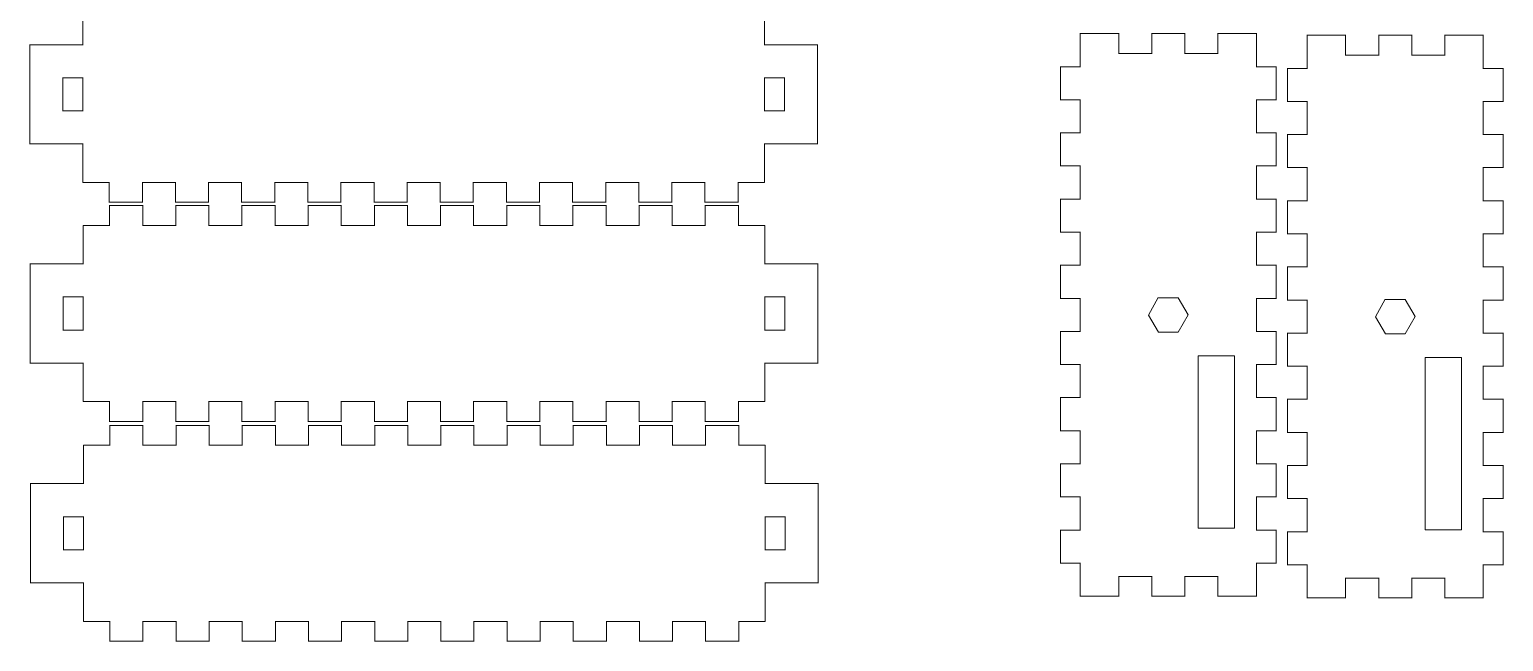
# Model space of a CAD drawing. Header units: centimetres. Extents: x -17.7 to 16.6, y -13.2 to 13.3.
# Drawn here: x -5.63 to 16.64, y -13.18 to -3.93 of the extents above; entities that cross this region are included whole.
import ezdxf

# ---------------------------------------------------------------- set-up
doc = ezdxf.new("R2010")
doc.units = ezdxf.units.CM
doc.header["$MEASUREMENT"] = 0
doc.layers.add('Layer 1', color=7, linetype='Continuous')

msp = doc.modelspace()

# ---------------------------------------------------------------- linework, layer by layer
at = {"layer": 'Layer 1', "lineweight": 9}
for points, knots in [([(-4.82083, -4.16382), (-4.82083, -4.16382), (-4.82083, -3.58382), (-4.82083, -3.58382), (-4.82083, -3.58382), (-4.82083, -3.58382), (-4.42083, -3.58382), (-4.42083, -3.58382)], [0, 0, 0, 0, 0.33333333, 0.33333333, 0.33333333, 0.33333333, 1, 1, 1, 1]), ([(5.07917, -3.58382), (5.07917, -3.58382), (5.47917, -3.58382), (5.47917, -3.58382), (5.47917, -3.58382), (5.47917, -3.58382), (5.47917, -4.16382), (5.47917, -4.16382)], [0, 0, 0, 0, 0.33333333, 0.33333333, 0.33333333, 0.33333333, 1, 1, 1, 1]), ([(-4.42083, -6.24382), (-4.42083, -6.24382), (-4.82083, -6.24382), (-4.82083, -6.24382), (-4.82083, -6.24382), (-4.82083, -6.24382), (-4.82083, -5.66382), (-4.82083, -5.66382)], [0, 0, 0, 0, 0.33333333, 0.33333333, 0.33333333, 0.33333333, 1, 1, 1, 1]), ([(5.47917, -5.66382), (5.47917, -5.66382), (5.47917, -6.24382), (5.47917, -6.24382), (5.47917, -6.24382), (5.47917, -6.24382), (5.07917, -6.24382), (5.07917, -6.24382)], [0, 0, 0, 0, 0.33333333, 0.33333333, 0.33333333, 0.33333333, 1, 1, 1, 1]), ([(-4.81583, -7.47448), (-4.81583, -7.47448), (-4.81583, -6.89448), (-4.81583, -6.89448), (-4.81583, -6.89448), (-4.81583, -6.89448), (-4.41583, -6.89448), (-4.41583, -6.89448)], [0, 0, 0, 0, 0.33333333, 0.33333333, 0.33333333, 0.33333333, 1, 1, 1, 1]), ([(5.08417, -6.89448), (5.08417, -6.89448), (5.48417, -6.89448), (5.48417, -6.89448), (5.48417, -6.89448), (5.48417, -6.89448), (5.48417, -7.47448), (5.48417, -7.47448)], [0, 0, 0, 0, 0.33333333, 0.33333333, 0.33333333, 0.33333333, 1, 1, 1, 1]), ([(11.42796, -7.98542), (11.42796, -7.98542), (11.27954, -8.24796), (11.27954, -8.24796), (11.27954, -8.24796), (11.27954, -8.24796), (11.42923, -8.50711), (11.42923, -8.50711), (11.42923, -8.50711), (11.42923, -8.50711), (11.72915, -8.50711), (11.72915, -8.50711)], [0, 0, 0, 0, 0.25, 0.25, 0.25, 0.25, 0.5, 0.5, 0.5, 0.5, 1, 1, 1, 1]), ([(11.72946, -7.9871), (11.72946, -7.9871), (11.87954, -8.24703), (11.87954, -8.24703), (11.87954, -8.24703), (11.87954, -8.24703), (11.72915, -8.50711), (11.72915, -8.50711)], [0, 0, 0, 0, 0.33333333, 0.33333333, 0.33333333, 0.33333333, 1, 1, 1, 1]), ([(14.8569, -8.01042), (14.8569, -8.01042), (14.70848, -8.27296), (14.70848, -8.27296), (14.70848, -8.27296), (14.70848, -8.27296), (14.85817, -8.53211), (14.85817, -8.53211), (14.85817, -8.53211), (14.85817, -8.53211), (15.15809, -8.53211), (15.15809, -8.53211)], [0, 0, 0, 0, 0.25, 0.25, 0.25, 0.25, 0.5, 0.5, 0.5, 0.5, 1, 1, 1, 1]), ([(15.1584, -8.0121), (15.1584, -8.0121), (15.30848, -8.27203), (15.30848, -8.27203), (15.30848, -8.27203), (15.30848, -8.27203), (15.15809, -8.53211), (15.15809, -8.53211)], [0, 0, 0, 0, 0.33333333, 0.33333333, 0.33333333, 0.33333333, 1, 1, 1, 1]), ([(12.03094, -11.46636), (12.03094, -11.46636), (12.03094, -8.86636), (12.03094, -8.86636), (12.03094, -8.86636), (12.03094, -8.86636), (12.58094, -8.86636), (12.58094, -8.86636), (12.58094, -8.86636), (12.58094, -8.86636), (12.58094, -11.46636), (12.58094, -11.46636), (12.58094, -11.46636), (12.58094, -11.46636), (12.03094, -11.46636), (12.03094, -11.46636)], [0, 0, 0, 0, 0.2, 0.2, 0.2, 0.2, 0.4, 0.4, 0.4, 0.4, 0.6, 0.6, 0.6, 0.6, 1, 1, 1, 1]), ([(15.45988, -11.49136), (15.45988, -11.49136), (15.45988, -8.89136), (15.45988, -8.89136), (15.45988, -8.89136), (15.45988, -8.89136), (16.00988, -8.89136), (16.00988, -8.89136), (16.00988, -8.89136), (16.00988, -8.89136), (16.00988, -11.49136), (16.00988, -11.49136), (16.00988, -11.49136), (16.00988, -11.49136), (15.45988, -11.49136), (15.45988, -11.49136)], [0, 0, 0, 0, 0.2, 0.2, 0.2, 0.2, 0.4, 0.4, 0.4, 0.4, 0.6, 0.6, 0.6, 0.6, 1, 1, 1, 1]), ([(-4.41583, -9.55448), (-4.41583, -9.55448), (-4.81583, -9.55448), (-4.81583, -9.55448), (-4.81583, -9.55448), (-4.81583, -9.55448), (-4.81583, -8.97448), (-4.81583, -8.97448)], [0, 0, 0, 0, 0.33333333, 0.33333333, 0.33333333, 0.33333333, 1, 1, 1, 1]), ([(5.48417, -8.97448), (5.48417, -8.97448), (5.48417, -9.55448), (5.48417, -9.55448), (5.48417, -9.55448), (5.48417, -9.55448), (5.08417, -9.55448), (5.08417, -9.55448)], [0, 0, 0, 0, 0.33333333, 0.33333333, 0.33333333, 0.33333333, 1, 1, 1, 1]), ([(-4.81083, -10.79581), (-4.81083, -10.79581), (-4.81083, -10.21581), (-4.81083, -10.21581), (-4.81083, -10.21581), (-4.81083, -10.21581), (-4.41083, -10.21581), (-4.41083, -10.21581)], [0, 0, 0, 0, 0.33333333, 0.33333333, 0.33333333, 0.33333333, 1, 1, 1, 1]), ([(5.08917, -10.21581), (5.08917, -10.21581), (5.48917, -10.21581), (5.48917, -10.21581), (5.48917, -10.21581), (5.48917, -10.21581), (5.48917, -10.79581), (5.48917, -10.79581)], [0, 0, 0, 0, 0.33333333, 0.33333333, 0.33333333, 0.33333333, 1, 1, 1, 1]), ([(-4.41083, -12.87581), (-4.41083, -12.87581), (-4.81083, -12.87581), (-4.81083, -12.87581), (-4.81083, -12.87581), (-4.81083, -12.87581), (-4.81083, -12.29581), (-4.81083, -12.29581)], [0, 0, 0, 0, 0.33333333, 0.33333333, 0.33333333, 0.33333333, 1, 1, 1, 1]), ([(5.48917, -12.29581), (5.48917, -12.29581), (5.48917, -12.87581), (5.48917, -12.87581), (5.48917, -12.87581), (5.48917, -12.87581), (5.08917, -12.87581), (5.08917, -12.87581)], [0, 0, 0, 0, 0.33333333, 0.33333333, 0.33333333, 0.33333333, 1, 1, 1, 1])]:
    msp.add_open_spline(points, degree=3, knots=knots, dxfattribs=at)
for points in [[(10.24964, -4.30126), (10.24964, -4.30126), (10.24964, -3.99126), (10.24964, -3.99126)], [(10.24964, -3.99626), (10.24964, -3.99626), (10.82964, -3.99626), (10.82964, -3.99626)], [(10.82964, -4.30126), (10.82964, -4.30126), (10.82964, -3.99126), (10.82964, -3.99126)], [(11.32964, -4.30126), (11.32964, -4.30126), (11.32964, -3.99126), (11.32964, -3.99126)], [(11.32964, -3.99626), (11.32964, -3.99626), (11.82964, -3.99626), (11.82964, -3.99626)], [(11.82964, -4.30126), (11.82964, -4.30126), (11.82964, -3.99126), (11.82964, -3.99126)], [(12.32964, -4.30126), (12.32964, -4.30126), (12.32964, -3.99126), (12.32964, -3.99126)], [(12.32964, -3.99626), (12.32964, -3.99626), (12.90964, -3.99626), (12.90964, -3.99626)], [(12.90964, -4.30126), (12.90964, -4.30126), (12.90964, -3.99126), (12.90964, -3.99126)], [(-5.62583, -4.16382), (-5.62583, -4.16382), (-4.81583, -4.16382), (-4.81583, -4.16382)], [(-5.62083, -4.16382), (-5.62083, -4.16382), (-5.62083, -5.66382), (-5.62083, -5.66382)], [(5.47417, -4.16382), (5.47417, -4.16382), (6.28417, -4.16382), (6.28417, -4.16382)], [(6.27917, -4.16382), (6.27917, -4.16382), (6.27917, -5.66382), (6.27917, -5.66382)], [(13.67858, -4.32626), (13.67858, -4.32626), (13.67858, -4.01626), (13.67858, -4.01626)], [(13.67858, -4.02126), (13.67858, -4.02126), (14.25858, -4.02126), (14.25858, -4.02126)], [(14.25858, -4.32626), (14.25858, -4.32626), (14.25858, -4.01626), (14.25858, -4.01626)], [(14.75858, -4.32626), (14.75858, -4.32626), (14.75858, -4.01626), (14.75858, -4.01626)], [(14.75858, -4.02126), (14.75858, -4.02126), (15.25858, -4.02126), (15.25858, -4.02126)], [(15.25858, -4.32626), (15.25858, -4.32626), (15.25858, -4.01626), (15.25858, -4.01626)], [(15.75858, -4.32626), (15.75858, -4.32626), (15.75858, -4.01626), (15.75858, -4.01626)], [(15.75858, -4.02126), (15.75858, -4.02126), (16.33858, -4.02126), (16.33858, -4.02126)], [(16.33858, -4.32626), (16.33858, -4.32626), (16.33858, -4.01626), (16.33858, -4.01626)], [(10.24964, -4.49626), (10.24964, -4.49626), (10.24964, -4.29626), (10.24964, -4.29626)], [(10.82964, -4.29626), (10.82964, -4.29626), (11.32964, -4.29626), (11.32964, -4.29626)], [(11.82964, -4.29626), (11.82964, -4.29626), (12.32964, -4.29626), (12.32964, -4.29626)], [(12.90964, -4.29626), (12.90964, -4.29626), (12.90964, -4.49626), (12.90964, -4.49626)], [(13.67858, -4.52126), (13.67858, -4.52126), (13.67858, -4.32126), (13.67858, -4.32126)], [(14.25858, -4.32126), (14.25858, -4.32126), (14.75858, -4.32126), (14.75858, -4.32126)], [(15.25858, -4.32126), (15.25858, -4.32126), (15.75858, -4.32126), (15.75858, -4.32126)], [(16.33858, -4.32126), (16.33858, -4.32126), (16.33858, -4.52126), (16.33858, -4.52126)], [(-5.12583, -4.66382), (-5.12583, -4.66382), (-4.81583, -4.66382), (-4.81583, -4.66382)], [(-5.12083, -4.66382), (-5.12083, -4.66382), (-5.12083, -5.16382), (-5.12083, -5.16382)], [(-4.82083, -5.16382), (-4.82083, -5.16382), (-4.82083, -4.66382), (-4.82083, -4.66382)], [(5.47417, -4.66382), (5.47417, -4.66382), (5.78417, -4.66382), (5.78417, -4.66382)], [(5.47917, -4.66382), (5.47917, -4.66382), (5.47917, -5.16382), (5.47917, -5.16382)], [(5.77917, -4.66382), (5.77917, -4.66382), (5.77917, -5.16382), (5.77917, -5.16382)], [(10.25464, -4.49626), (10.25464, -4.49626), (9.94464, -4.49626), (9.94464, -4.49626)], [(9.94964, -4.99626), (9.94964, -4.99626), (9.94964, -4.49626), (9.94964, -4.49626)], [(13.21464, -4.49626), (13.21464, -4.49626), (12.90464, -4.49626), (12.90464, -4.49626)], [(13.20964, -4.99626), (13.20964, -4.99626), (13.20964, -4.49626), (13.20964, -4.49626)], [(13.68358, -4.52126), (13.68358, -4.52126), (13.37358, -4.52126), (13.37358, -4.52126)], [(13.37858, -5.02126), (13.37858, -5.02126), (13.37858, -4.52126), (13.37858, -4.52126)], [(16.64358, -4.52126), (16.64358, -4.52126), (16.33358, -4.52126), (16.33358, -4.52126)], [(16.63858, -5.02126), (16.63858, -5.02126), (16.63858, -4.52126), (16.63858, -4.52126)], [(10.25464, -4.99626), (10.25464, -4.99626), (9.94464, -4.99626), (9.94464, -4.99626)], [(10.24964, -5.49626), (10.24964, -5.49626), (10.24964, -4.99626), (10.24964, -4.99626)], [(13.21464, -4.99626), (13.21464, -4.99626), (12.90464, -4.99626), (12.90464, -4.99626)], [(12.90964, -4.99626), (12.90964, -4.99626), (12.90964, -5.49626), (12.90964, -5.49626)], [(13.68358, -5.02126), (13.68358, -5.02126), (13.37358, -5.02126), (13.37358, -5.02126)], [(13.67858, -5.52126), (13.67858, -5.52126), (13.67858, -5.02126), (13.67858, -5.02126)], [(16.64358, -5.02126), (16.64358, -5.02126), (16.33358, -5.02126), (16.33358, -5.02126)], [(16.33858, -5.02126), (16.33858, -5.02126), (16.33858, -5.52126), (16.33858, -5.52126)], [(-5.12583, -5.16382), (-5.12583, -5.16382), (-4.81583, -5.16382), (-4.81583, -5.16382)], [(5.47417, -5.16382), (5.47417, -5.16382), (5.78417, -5.16382), (5.78417, -5.16382)], [(10.25464, -5.49626), (10.25464, -5.49626), (9.94464, -5.49626), (9.94464, -5.49626)], [(9.94964, -5.99626), (9.94964, -5.99626), (9.94964, -5.49626), (9.94964, -5.49626)], [(13.21464, -5.49626), (13.21464, -5.49626), (12.90464, -5.49626), (12.90464, -5.49626)], [(13.20964, -5.99626), (13.20964, -5.99626), (13.20964, -5.49626), (13.20964, -5.49626)], [(13.68358, -5.52126), (13.68358, -5.52126), (13.37358, -5.52126), (13.37358, -5.52126)], [(13.37858, -6.02126), (13.37858, -6.02126), (13.37858, -5.52126), (13.37858, -5.52126)], [(16.64358, -5.52126), (16.64358, -5.52126), (16.33358, -5.52126), (16.33358, -5.52126)], [(16.63858, -6.02126), (16.63858, -6.02126), (16.63858, -5.52126), (16.63858, -5.52126)], [(-5.62583, -5.66382), (-5.62583, -5.66382), (-4.81583, -5.66382), (-4.81583, -5.66382)], [(5.47417, -5.66382), (5.47417, -5.66382), (6.28417, -5.66382), (6.28417, -5.66382)], [(10.25464, -5.99626), (10.25464, -5.99626), (9.94464, -5.99626), (9.94464, -5.99626)], [(10.24964, -6.49626), (10.24964, -6.49626), (10.24964, -5.99626), (10.24964, -5.99626)], [(13.21464, -5.99626), (13.21464, -5.99626), (12.90464, -5.99626), (12.90464, -5.99626)], [(12.90964, -5.99626), (12.90964, -5.99626), (12.90964, -6.49626), (12.90964, -6.49626)], [(-4.82083, -6.16382), (-4.82083, -6.16382), (-4.81583, -6.16382), (-4.81583, -6.16382)], [(13.68358, -6.02126), (13.68358, -6.02126), (13.37358, -6.02126), (13.37358, -6.02126)], [(13.67858, -6.52126), (13.67858, -6.52126), (13.67858, -6.02126), (13.67858, -6.02126)], [(16.64358, -6.02126), (16.64358, -6.02126), (16.33358, -6.02126), (16.33358, -6.02126)], [(16.33858, -6.02126), (16.33858, -6.02126), (16.33858, -6.52126), (16.33858, -6.52126)], [(-4.42083, -6.23882), (-4.42083, -6.23882), (-4.42083, -6.54882), (-4.42083, -6.54882)], [(-3.92083, -6.23882), (-3.92083, -6.23882), (-3.92083, -6.54882), (-3.92083, -6.54882)], [(-3.42083, -6.24382), (-3.42083, -6.24382), (-3.92083, -6.24382), (-3.92083, -6.24382)], [(-3.42083, -6.23882), (-3.42083, -6.23882), (-3.42083, -6.54882), (-3.42083, -6.54882)], [(-2.92083, -6.23882), (-2.92083, -6.23882), (-2.92083, -6.54882), (-2.92083, -6.54882)], [(-2.42083, -6.24382), (-2.42083, -6.24382), (-2.92083, -6.24382), (-2.92083, -6.24382)], [(-2.42083, -6.23882), (-2.42083, -6.23882), (-2.42083, -6.54882), (-2.42083, -6.54882)], [(-1.92083, -6.23882), (-1.92083, -6.23882), (-1.92083, -6.54882), (-1.92083, -6.54882)], [(-1.42083, -6.24382), (-1.42083, -6.24382), (-1.92083, -6.24382), (-1.92083, -6.24382)], [(-1.42083, -6.23882), (-1.42083, -6.23882), (-1.42083, -6.54882), (-1.42083, -6.54882)], [(-0.92083, -6.23882), (-0.92083, -6.23882), (-0.92083, -6.54882), (-0.92083, -6.54882)], [(-0.42083, -6.24382), (-0.42083, -6.24382), (-0.92083, -6.24382), (-0.92083, -6.24382)], [(-0.42083, -6.23882), (-0.42083, -6.23882), (-0.42083, -6.54882), (-0.42083, -6.54882)], [(0.07917, -6.23882), (0.07917, -6.23882), (0.07917, -6.54882), (0.07917, -6.54882)], [(0.57917, -6.24382), (0.57917, -6.24382), (0.07917, -6.24382), (0.07917, -6.24382)], [(0.57917, -6.23882), (0.57917, -6.23882), (0.57917, -6.54882), (0.57917, -6.54882)], [(1.07917, -6.23882), (1.07917, -6.23882), (1.07917, -6.54882), (1.07917, -6.54882)], [(1.57917, -6.24382), (1.57917, -6.24382), (1.07917, -6.24382), (1.07917, -6.24382)], [(1.57917, -6.23882), (1.57917, -6.23882), (1.57917, -6.54882), (1.57917, -6.54882)], [(2.07917, -6.23882), (2.07917, -6.23882), (2.07917, -6.54882), (2.07917, -6.54882)], [(2.57917, -6.24382), (2.57917, -6.24382), (2.07917, -6.24382), (2.07917, -6.24382)], [(2.57917, -6.23882), (2.57917, -6.23882), (2.57917, -6.54882), (2.57917, -6.54882)], [(3.07917, -6.23882), (3.07917, -6.23882), (3.07917, -6.54882), (3.07917, -6.54882)], [(3.57917, -6.24382), (3.57917, -6.24382), (3.07917, -6.24382), (3.07917, -6.24382)], [(3.57917, -6.23882), (3.57917, -6.23882), (3.57917, -6.54882), (3.57917, -6.54882)], [(4.07917, -6.23882), (4.07917, -6.23882), (4.07917, -6.54882), (4.07917, -6.54882)], [(4.57917, -6.24382), (4.57917, -6.24382), (4.07917, -6.24382), (4.07917, -6.24382)], [(4.57917, -6.23882), (4.57917, -6.23882), (4.57917, -6.54882), (4.57917, -6.54882)], [(5.07917, -6.23882), (5.07917, -6.23882), (5.07917, -6.54882), (5.07917, -6.54882)], [(5.47417, -6.24382), (5.47417, -6.24382), (5.47917, -6.24382), (5.47917, -6.24382)], [(-4.42083, -6.54382), (-4.42083, -6.54382), (-3.92083, -6.54382), (-3.92083, -6.54382)], [(-4.41583, -6.58948), (-4.41583, -6.58948), (-4.41583, -6.89948), (-4.41583, -6.89948)], [(-4.41583, -6.59448), (-4.41583, -6.59448), (-3.91583, -6.59448), (-3.91583, -6.59448)], [(-3.91583, -6.58948), (-3.91583, -6.58948), (-3.91583, -6.89948), (-3.91583, -6.89948)], [(-3.42083, -6.54382), (-3.42083, -6.54382), (-2.92083, -6.54382), (-2.92083, -6.54382)], [(-3.41583, -6.58948), (-3.41583, -6.58948), (-3.41583, -6.89948), (-3.41583, -6.89948)], [(-3.41583, -6.59448), (-3.41583, -6.59448), (-2.91583, -6.59448), (-2.91583, -6.59448)], [(-2.91583, -6.58948), (-2.91583, -6.58948), (-2.91583, -6.89948), (-2.91583, -6.89948)], [(-2.42083, -6.54382), (-2.42083, -6.54382), (-1.92083, -6.54382), (-1.92083, -6.54382)], [(-2.41583, -6.58948), (-2.41583, -6.58948), (-2.41583, -6.89948), (-2.41583, -6.89948)], [(-2.41583, -6.59448), (-2.41583, -6.59448), (-1.91583, -6.59448), (-1.91583, -6.59448)], [(-1.91583, -6.58948), (-1.91583, -6.58948), (-1.91583, -6.89948), (-1.91583, -6.89948)], [(-1.42083, -6.54382), (-1.42083, -6.54382), (-0.92083, -6.54382), (-0.92083, -6.54382)], [(-1.41583, -6.58948), (-1.41583, -6.58948), (-1.41583, -6.89948), (-1.41583, -6.89948)], [(-1.41583, -6.59448), (-1.41583, -6.59448), (-0.91583, -6.59448), (-0.91583, -6.59448)], [(-0.91583, -6.58948), (-0.91583, -6.58948), (-0.91583, -6.89948), (-0.91583, -6.89948)], [(-0.42083, -6.54382), (-0.42083, -6.54382), (0.07917, -6.54382), (0.07917, -6.54382)], [(-0.41583, -6.58948), (-0.41583, -6.58948), (-0.41583, -6.89948), (-0.41583, -6.89948)], [(-0.41583, -6.59448), (-0.41583, -6.59448), (0.08417, -6.59448), (0.08417, -6.59448)], [(0.08417, -6.58948), (0.08417, -6.58948), (0.08417, -6.89948), (0.08417, -6.89948)], [(0.57917, -6.54382), (0.57917, -6.54382), (1.07917, -6.54382), (1.07917, -6.54382)], [(0.58417, -6.58948), (0.58417, -6.58948), (0.58417, -6.89948), (0.58417, -6.89948)], [(0.58417, -6.59448), (0.58417, -6.59448), (1.08417, -6.59448), (1.08417, -6.59448)], [(1.08417, -6.58948), (1.08417, -6.58948), (1.08417, -6.89948), (1.08417, -6.89948)], [(1.57917, -6.54382), (1.57917, -6.54382), (2.07917, -6.54382), (2.07917, -6.54382)], [(1.58417, -6.58948), (1.58417, -6.58948), (1.58417, -6.89948), (1.58417, -6.89948)], [(1.58417, -6.59448), (1.58417, -6.59448), (2.08417, -6.59448), (2.08417, -6.59448)], [(2.08417, -6.58948), (2.08417, -6.58948), (2.08417, -6.89948), (2.08417, -6.89948)], [(2.57917, -6.54382), (2.57917, -6.54382), (3.07917, -6.54382), (3.07917, -6.54382)], [(2.58417, -6.58948), (2.58417, -6.58948), (2.58417, -6.89948), (2.58417, -6.89948)], [(2.58417, -6.59448), (2.58417, -6.59448), (3.08417, -6.59448), (3.08417, -6.59448)], [(3.08417, -6.58948), (3.08417, -6.58948), (3.08417, -6.89948), (3.08417, -6.89948)], [(3.57917, -6.54382), (3.57917, -6.54382), (4.07917, -6.54382), (4.07917, -6.54382)], [(3.58417, -6.58948), (3.58417, -6.58948), (3.58417, -6.89948), (3.58417, -6.89948)], [(3.58417, -6.59448), (3.58417, -6.59448), (4.08417, -6.59448), (4.08417, -6.59448)], [(4.08417, -6.58948), (4.08417, -6.58948), (4.08417, -6.89948), (4.08417, -6.89948)], [(4.57917, -6.54382), (4.57917, -6.54382), (5.07917, -6.54382), (5.07917, -6.54382)], [(4.58417, -6.58948), (4.58417, -6.58948), (4.58417, -6.89948), (4.58417, -6.89948)], [(4.58417, -6.59448), (4.58417, -6.59448), (5.08417, -6.59448), (5.08417, -6.59448)], [(5.08417, -6.58948), (5.08417, -6.58948), (5.08417, -6.89948), (5.08417, -6.89948)], [(10.25464, -6.49626), (10.25464, -6.49626), (9.94464, -6.49626), (9.94464, -6.49626)], [(9.94964, -6.99626), (9.94964, -6.99626), (9.94964, -6.49626), (9.94964, -6.49626)], [(13.21464, -6.49626), (13.21464, -6.49626), (12.90464, -6.49626), (12.90464, -6.49626)], [(13.20964, -6.99626), (13.20964, -6.99626), (13.20964, -6.49626), (13.20964, -6.49626)], [(13.68358, -6.52126), (13.68358, -6.52126), (13.37358, -6.52126), (13.37358, -6.52126)], [(13.37858, -7.02126), (13.37858, -7.02126), (13.37858, -6.52126), (13.37858, -6.52126)], [(16.64358, -6.52126), (16.64358, -6.52126), (16.33358, -6.52126), (16.33358, -6.52126)], [(16.63858, -7.02126), (16.63858, -7.02126), (16.63858, -6.52126), (16.63858, -6.52126)], [(-3.91583, -6.89448), (-3.91583, -6.89448), (-3.41583, -6.89448), (-3.41583, -6.89448)], [(-2.91583, -6.89448), (-2.91583, -6.89448), (-2.41583, -6.89448), (-2.41583, -6.89448)], [(-1.91583, -6.89448), (-1.91583, -6.89448), (-1.41583, -6.89448), (-1.41583, -6.89448)], [(-0.91583, -6.89448), (-0.91583, -6.89448), (-0.41583, -6.89448), (-0.41583, -6.89448)], [(0.08417, -6.89448), (0.08417, -6.89448), (0.58417, -6.89448), (0.58417, -6.89448)], [(1.08417, -6.89448), (1.08417, -6.89448), (1.58417, -6.89448), (1.58417, -6.89448)], [(2.08417, -6.89448), (2.08417, -6.89448), (2.58417, -6.89448), (2.58417, -6.89448)], [(3.08417, -6.89448), (3.08417, -6.89448), (3.58417, -6.89448), (3.58417, -6.89448)], [(4.08417, -6.89448), (4.08417, -6.89448), (4.58417, -6.89448), (4.58417, -6.89448)], [(5.47917, -6.89448), (5.47917, -6.89448), (5.48417, -6.89448), (5.48417, -6.89448)], [(10.25464, -6.99626), (10.25464, -6.99626), (9.94464, -6.99626), (9.94464, -6.99626)], [(10.24964, -7.49626), (10.24964, -7.49626), (10.24964, -6.99626), (10.24964, -6.99626)], [(13.21464, -6.99626), (13.21464, -6.99626), (12.90464, -6.99626), (12.90464, -6.99626)], [(12.90964, -6.99626), (12.90964, -6.99626), (12.90964, -7.49626), (12.90964, -7.49626)], [(13.68358, -7.02126), (13.68358, -7.02126), (13.37358, -7.02126), (13.37358, -7.02126)], [(13.67858, -7.52126), (13.67858, -7.52126), (13.67858, -7.02126), (13.67858, -7.02126)], [(16.64358, -7.02126), (16.64358, -7.02126), (16.33358, -7.02126), (16.33358, -7.02126)], [(16.33858, -7.02126), (16.33858, -7.02126), (16.33858, -7.52126), (16.33858, -7.52126)], [(-5.62083, -7.47448), (-5.62083, -7.47448), (-4.81083, -7.47448), (-4.81083, -7.47448)], [(-5.61583, -7.47448), (-5.61583, -7.47448), (-5.61583, -8.97448), (-5.61583, -8.97448)], [(5.47917, -7.47448), (5.47917, -7.47448), (6.28917, -7.47448), (6.28917, -7.47448)], [(6.28417, -7.47448), (6.28417, -7.47448), (6.28417, -8.97448), (6.28417, -8.97448)], [(10.25464, -7.49626), (10.25464, -7.49626), (9.94464, -7.49626), (9.94464, -7.49626)], [(9.94964, -7.99626), (9.94964, -7.99626), (9.94964, -7.49626), (9.94964, -7.49626)], [(13.21464, -7.49626), (13.21464, -7.49626), (12.90464, -7.49626), (12.90464, -7.49626)], [(13.20964, -7.99626), (13.20964, -7.99626), (13.20964, -7.49626), (13.20964, -7.49626)], [(13.68358, -7.52126), (13.68358, -7.52126), (13.37358, -7.52126), (13.37358, -7.52126)], [(13.37858, -8.02126), (13.37858, -8.02126), (13.37858, -7.52126), (13.37858, -7.52126)], [(16.64358, -7.52126), (16.64358, -7.52126), (16.33358, -7.52126), (16.33358, -7.52126)], [(16.63858, -8.02126), (16.63858, -8.02126), (16.63858, -7.52126), (16.63858, -7.52126)], [(-5.12083, -7.97448), (-5.12083, -7.97448), (-4.81083, -7.97448), (-4.81083, -7.97448)], [(-5.11583, -7.97448), (-5.11583, -7.97448), (-5.11583, -8.47448), (-5.11583, -8.47448)], [(-4.81583, -8.47448), (-4.81583, -8.47448), (-4.81583, -7.97448), (-4.81583, -7.97448)], [(5.47917, -7.97448), (5.47917, -7.97448), (5.78917, -7.97448), (5.78917, -7.97448)], [(5.48417, -7.97448), (5.48417, -7.97448), (5.48417, -8.47448), (5.48417, -8.47448)], [(5.78417, -7.97448), (5.78417, -7.97448), (5.78417, -8.47448), (5.78417, -8.47448)], [(10.25464, -7.99626), (10.25464, -7.99626), (9.94464, -7.99626), (9.94464, -7.99626)], [(10.24964, -8.49626), (10.24964, -8.49626), (10.24964, -7.99626), (10.24964, -7.99626)], [(11.72946, -7.9871), (11.72946, -7.9871), (11.42964, -7.9871), (11.42964, -7.9871)], [(13.21464, -7.99626), (13.21464, -7.99626), (12.90464, -7.99626), (12.90464, -7.99626)], [(12.90964, -7.99626), (12.90964, -7.99626), (12.90964, -8.49626), (12.90964, -8.49626)], [(15.1584, -8.0121), (15.1584, -8.0121), (14.85858, -8.0121), (14.85858, -8.0121)], [(13.68358, -8.02126), (13.68358, -8.02126), (13.37358, -8.02126), (13.37358, -8.02126)], [(13.67858, -8.52126), (13.67858, -8.52126), (13.67858, -8.02126), (13.67858, -8.02126)], [(16.64358, -8.02126), (16.64358, -8.02126), (16.33358, -8.02126), (16.33358, -8.02126)], [(16.33858, -8.02126), (16.33858, -8.02126), (16.33858, -8.52126), (16.33858, -8.52126)], [(-5.12083, -8.47448), (-5.12083, -8.47448), (-4.81083, -8.47448), (-4.81083, -8.47448)], [(5.47917, -8.47448), (5.47917, -8.47448), (5.78917, -8.47448), (5.78917, -8.47448)], [(10.25464, -8.49626), (10.25464, -8.49626), (9.94464, -8.49626), (9.94464, -8.49626)], [(9.94964, -8.99626), (9.94964, -8.99626), (9.94964, -8.49626), (9.94964, -8.49626)], [(13.21464, -8.49626), (13.21464, -8.49626), (12.90464, -8.49626), (12.90464, -8.49626)], [(13.20964, -8.99626), (13.20964, -8.99626), (13.20964, -8.49626), (13.20964, -8.49626)], [(13.68358, -8.52126), (13.68358, -8.52126), (13.37358, -8.52126), (13.37358, -8.52126)], [(13.37858, -9.02126), (13.37858, -9.02126), (13.37858, -8.52126), (13.37858, -8.52126)], [(16.64358, -8.52126), (16.64358, -8.52126), (16.33358, -8.52126), (16.33358, -8.52126)], [(16.63858, -9.02126), (16.63858, -9.02126), (16.63858, -8.52126), (16.63858, -8.52126)], [(-5.62083, -8.97448), (-5.62083, -8.97448), (-4.81083, -8.97448), (-4.81083, -8.97448)], [(5.47917, -8.97448), (5.47917, -8.97448), (6.28917, -8.97448), (6.28917, -8.97448)], [(10.25464, -8.99626), (10.25464, -8.99626), (9.94464, -8.99626), (9.94464, -8.99626)], [(10.24964, -9.49626), (10.24964, -9.49626), (10.24964, -8.99626), (10.24964, -8.99626)], [(13.21464, -8.99626), (13.21464, -8.99626), (12.90464, -8.99626), (12.90464, -8.99626)], [(12.90964, -8.99626), (12.90964, -8.99626), (12.90964, -9.49626), (12.90964, -9.49626)], [(13.68358, -9.02126), (13.68358, -9.02126), (13.37358, -9.02126), (13.37358, -9.02126)], [(13.67858, -9.52126), (13.67858, -9.52126), (13.67858, -9.02126), (13.67858, -9.02126)], [(16.64358, -9.02126), (16.64358, -9.02126), (16.33358, -9.02126), (16.33358, -9.02126)], [(16.33858, -9.02126), (16.33858, -9.02126), (16.33858, -9.52126), (16.33858, -9.52126)], [(-4.81583, -9.47448), (-4.81583, -9.47448), (-4.81083, -9.47448), (-4.81083, -9.47448)], [(-4.41583, -9.54948), (-4.41583, -9.54948), (-4.41583, -9.85948), (-4.41583, -9.85948)], [(-3.91583, -9.54948), (-3.91583, -9.54948), (-3.91583, -9.85948), (-3.91583, -9.85948)], [(-3.41583, -9.55448), (-3.41583, -9.55448), (-3.91583, -9.55448), (-3.91583, -9.55448)], [(-3.41583, -9.54948), (-3.41583, -9.54948), (-3.41583, -9.85948), (-3.41583, -9.85948)], [(-2.91583, -9.54948), (-2.91583, -9.54948), (-2.91583, -9.85948), (-2.91583, -9.85948)], [(-2.41583, -9.55448), (-2.41583, -9.55448), (-2.91583, -9.55448), (-2.91583, -9.55448)], [(-2.41583, -9.54948), (-2.41583, -9.54948), (-2.41583, -9.85948), (-2.41583, -9.85948)], [(-1.91583, -9.54948), (-1.91583, -9.54948), (-1.91583, -9.85948), (-1.91583, -9.85948)], [(-1.41583, -9.55448), (-1.41583, -9.55448), (-1.91583, -9.55448), (-1.91583, -9.55448)], [(-1.41583, -9.54948), (-1.41583, -9.54948), (-1.41583, -9.85948), (-1.41583, -9.85948)], [(-0.91583, -9.54948), (-0.91583, -9.54948), (-0.91583, -9.85948), (-0.91583, -9.85948)], [(-0.41583, -9.55448), (-0.41583, -9.55448), (-0.91583, -9.55448), (-0.91583, -9.55448)], [(-0.41583, -9.54948), (-0.41583, -9.54948), (-0.41583, -9.85948), (-0.41583, -9.85948)], [(0.08417, -9.54948), (0.08417, -9.54948), (0.08417, -9.85948), (0.08417, -9.85948)], [(0.58417, -9.55448), (0.58417, -9.55448), (0.08417, -9.55448), (0.08417, -9.55448)], [(0.58417, -9.54948), (0.58417, -9.54948), (0.58417, -9.85948), (0.58417, -9.85948)], [(1.08417, -9.54948), (1.08417, -9.54948), (1.08417, -9.85948), (1.08417, -9.85948)], [(1.58417, -9.55448), (1.58417, -9.55448), (1.08417, -9.55448), (1.08417, -9.55448)], [(1.58417, -9.54948), (1.58417, -9.54948), (1.58417, -9.85948), (1.58417, -9.85948)], [(2.08417, -9.54948), (2.08417, -9.54948), (2.08417, -9.85948), (2.08417, -9.85948)], [(2.58417, -9.55448), (2.58417, -9.55448), (2.08417, -9.55448), (2.08417, -9.55448)], [(2.58417, -9.54948), (2.58417, -9.54948), (2.58417, -9.85948), (2.58417, -9.85948)], [(3.08417, -9.54948), (3.08417, -9.54948), (3.08417, -9.85948), (3.08417, -9.85948)], [(3.58417, -9.55448), (3.58417, -9.55448), (3.08417, -9.55448), (3.08417, -9.55448)], [(3.58417, -9.54948), (3.58417, -9.54948), (3.58417, -9.85948), (3.58417, -9.85948)], [(4.08417, -9.54948), (4.08417, -9.54948), (4.08417, -9.85948), (4.08417, -9.85948)], [(4.58417, -9.55448), (4.58417, -9.55448), (4.08417, -9.55448), (4.08417, -9.55448)], [(4.58417, -9.54948), (4.58417, -9.54948), (4.58417, -9.85948), (4.58417, -9.85948)], [(5.08417, -9.54948), (5.08417, -9.54948), (5.08417, -9.85948), (5.08417, -9.85948)], [(5.47917, -9.55448), (5.47917, -9.55448), (5.48417, -9.55448), (5.48417, -9.55448)], [(10.25464, -9.49626), (10.25464, -9.49626), (9.94464, -9.49626), (9.94464, -9.49626)], [(9.94964, -9.99626), (9.94964, -9.99626), (9.94964, -9.49626), (9.94964, -9.49626)], [(13.21464, -9.49626), (13.21464, -9.49626), (12.90464, -9.49626), (12.90464, -9.49626)], [(13.20964, -9.99626), (13.20964, -9.99626), (13.20964, -9.49626), (13.20964, -9.49626)], [(13.68358, -9.52126), (13.68358, -9.52126), (13.37358, -9.52126), (13.37358, -9.52126)], [(13.37858, -10.02126), (13.37858, -10.02126), (13.37858, -9.52126), (13.37858, -9.52126)], [(16.64358, -9.52126), (16.64358, -9.52126), (16.33358, -9.52126), (16.33358, -9.52126)], [(16.63858, -10.02126), (16.63858, -10.02126), (16.63858, -9.52126), (16.63858, -9.52126)], [(-4.41583, -9.85448), (-4.41583, -9.85448), (-3.91583, -9.85448), (-3.91583, -9.85448)], [(-4.41083, -9.91081), (-4.41083, -9.91081), (-4.41083, -10.22081), (-4.41083, -10.22081)], [(-4.41083, -9.91581), (-4.41083, -9.91581), (-3.91083, -9.91581), (-3.91083, -9.91581)], [(-3.91083, -9.91081), (-3.91083, -9.91081), (-3.91083, -10.22081), (-3.91083, -10.22081)], [(-3.41583, -9.85448), (-3.41583, -9.85448), (-2.91583, -9.85448), (-2.91583, -9.85448)], [(-3.41083, -9.91081), (-3.41083, -9.91081), (-3.41083, -10.22081), (-3.41083, -10.22081)], [(-3.41083, -9.91581), (-3.41083, -9.91581), (-2.91083, -9.91581), (-2.91083, -9.91581)], [(-2.91083, -9.91081), (-2.91083, -9.91081), (-2.91083, -10.22081), (-2.91083, -10.22081)], [(-2.41583, -9.85448), (-2.41583, -9.85448), (-1.91583, -9.85448), (-1.91583, -9.85448)], [(-2.41083, -9.91081), (-2.41083, -9.91081), (-2.41083, -10.22081), (-2.41083, -10.22081)], [(-2.41083, -9.91581), (-2.41083, -9.91581), (-1.91083, -9.91581), (-1.91083, -9.91581)], [(-1.91083, -9.91081), (-1.91083, -9.91081), (-1.91083, -10.22081), (-1.91083, -10.22081)], [(-1.41583, -9.85448), (-1.41583, -9.85448), (-0.91583, -9.85448), (-0.91583, -9.85448)], [(-1.41083, -9.91081), (-1.41083, -9.91081), (-1.41083, -10.22081), (-1.41083, -10.22081)], [(-1.41083, -9.91581), (-1.41083, -9.91581), (-0.91083, -9.91581), (-0.91083, -9.91581)], [(-0.91083, -9.91081), (-0.91083, -9.91081), (-0.91083, -10.22081), (-0.91083, -10.22081)], [(-0.41583, -9.85448), (-0.41583, -9.85448), (0.08417, -9.85448), (0.08417, -9.85448)], [(-0.41083, -9.91081), (-0.41083, -9.91081), (-0.41083, -10.22081), (-0.41083, -10.22081)], [(-0.41083, -9.91581), (-0.41083, -9.91581), (0.08917, -9.91581), (0.08917, -9.91581)], [(0.08917, -9.91081), (0.08917, -9.91081), (0.08917, -10.22081), (0.08917, -10.22081)], [(0.58417, -9.85448), (0.58417, -9.85448), (1.08417, -9.85448), (1.08417, -9.85448)], [(0.58917, -9.91081), (0.58917, -9.91081), (0.58917, -10.22081), (0.58917, -10.22081)], [(0.58917, -9.91581), (0.58917, -9.91581), (1.08917, -9.91581), (1.08917, -9.91581)], [(1.08917, -9.91081), (1.08917, -9.91081), (1.08917, -10.22081), (1.08917, -10.22081)], [(1.58417, -9.85448), (1.58417, -9.85448), (2.08417, -9.85448), (2.08417, -9.85448)], [(1.58917, -9.91081), (1.58917, -9.91081), (1.58917, -10.22081), (1.58917, -10.22081)], [(1.58917, -9.91581), (1.58917, -9.91581), (2.08917, -9.91581), (2.08917, -9.91581)], [(2.08917, -9.91081), (2.08917, -9.91081), (2.08917, -10.22081), (2.08917, -10.22081)], [(2.58417, -9.85448), (2.58417, -9.85448), (3.08417, -9.85448), (3.08417, -9.85448)], [(2.58917, -9.91081), (2.58917, -9.91081), (2.58917, -10.22081), (2.58917, -10.22081)], [(2.58917, -9.91581), (2.58917, -9.91581), (3.08917, -9.91581), (3.08917, -9.91581)], [(3.08917, -9.91081), (3.08917, -9.91081), (3.08917, -10.22081), (3.08917, -10.22081)], [(3.58417, -9.85448), (3.58417, -9.85448), (4.08417, -9.85448), (4.08417, -9.85448)], [(3.58917, -9.91081), (3.58917, -9.91081), (3.58917, -10.22081), (3.58917, -10.22081)], [(3.58917, -9.91581), (3.58917, -9.91581), (4.08917, -9.91581), (4.08917, -9.91581)], [(4.08917, -9.91081), (4.08917, -9.91081), (4.08917, -10.22081), (4.08917, -10.22081)], [(4.58417, -9.85448), (4.58417, -9.85448), (5.08417, -9.85448), (5.08417, -9.85448)], [(4.58917, -9.91081), (4.58917, -9.91081), (4.58917, -10.22081), (4.58917, -10.22081)], [(4.58917, -9.91581), (4.58917, -9.91581), (5.08917, -9.91581), (5.08917, -9.91581)], [(5.08917, -9.91081), (5.08917, -9.91081), (5.08917, -10.22081), (5.08917, -10.22081)], [(10.25464, -9.99626), (10.25464, -9.99626), (9.94464, -9.99626), (9.94464, -9.99626)], [(10.24964, -10.49626), (10.24964, -10.49626), (10.24964, -9.99626), (10.24964, -9.99626)], [(13.21464, -9.99626), (13.21464, -9.99626), (12.90464, -9.99626), (12.90464, -9.99626)], [(12.90964, -9.99626), (12.90964, -9.99626), (12.90964, -10.49626), (12.90964, -10.49626)], [(-3.91083, -10.21581), (-3.91083, -10.21581), (-3.41083, -10.21581), (-3.41083, -10.21581)], [(-2.91083, -10.21581), (-2.91083, -10.21581), (-2.41083, -10.21581), (-2.41083, -10.21581)], [(-1.91083, -10.21581), (-1.91083, -10.21581), (-1.41083, -10.21581), (-1.41083, -10.21581)], [(-0.91083, -10.21581), (-0.91083, -10.21581), (-0.41083, -10.21581), (-0.41083, -10.21581)], [(0.08917, -10.21581), (0.08917, -10.21581), (0.58917, -10.21581), (0.58917, -10.21581)], [(1.08917, -10.21581), (1.08917, -10.21581), (1.58917, -10.21581), (1.58917, -10.21581)], [(2.08917, -10.21581), (2.08917, -10.21581), (2.58917, -10.21581), (2.58917, -10.21581)], [(3.08917, -10.21581), (3.08917, -10.21581), (3.58917, -10.21581), (3.58917, -10.21581)], [(4.08917, -10.21581), (4.08917, -10.21581), (4.58917, -10.21581), (4.58917, -10.21581)], [(5.48417, -10.21581), (5.48417, -10.21581), (5.48917, -10.21581), (5.48917, -10.21581)], [(13.68358, -10.02126), (13.68358, -10.02126), (13.37358, -10.02126), (13.37358, -10.02126)], [(13.67858, -10.52126), (13.67858, -10.52126), (13.67858, -10.02126), (13.67858, -10.02126)], [(16.64358, -10.02126), (16.64358, -10.02126), (16.33358, -10.02126), (16.33358, -10.02126)], [(16.33858, -10.02126), (16.33858, -10.02126), (16.33858, -10.52126), (16.33858, -10.52126)], [(10.25464, -10.49626), (10.25464, -10.49626), (9.94464, -10.49626), (9.94464, -10.49626)], [(9.94964, -10.99626), (9.94964, -10.99626), (9.94964, -10.49626), (9.94964, -10.49626)], [(13.21464, -10.49626), (13.21464, -10.49626), (12.90464, -10.49626), (12.90464, -10.49626)], [(13.20964, -10.99626), (13.20964, -10.99626), (13.20964, -10.49626), (13.20964, -10.49626)], [(13.68358, -10.52126), (13.68358, -10.52126), (13.37358, -10.52126), (13.37358, -10.52126)], [(13.37858, -11.02126), (13.37858, -11.02126), (13.37858, -10.52126), (13.37858, -10.52126)], [(16.64358, -10.52126), (16.64358, -10.52126), (16.33358, -10.52126), (16.33358, -10.52126)], [(16.63858, -11.02126), (16.63858, -11.02126), (16.63858, -10.52126), (16.63858, -10.52126)], [(-5.61583, -10.79581), (-5.61583, -10.79581), (-4.80583, -10.79581), (-4.80583, -10.79581)], [(-5.61083, -10.79581), (-5.61083, -10.79581), (-5.61083, -12.29581), (-5.61083, -12.29581)], [(5.48417, -10.79581), (5.48417, -10.79581), (6.29417, -10.79581), (6.29417, -10.79581)], [(6.28917, -10.79581), (6.28917, -10.79581), (6.28917, -12.29581), (6.28917, -12.29581)], [(10.25464, -10.99626), (10.25464, -10.99626), (9.94464, -10.99626), (9.94464, -10.99626)], [(10.24964, -11.49626), (10.24964, -11.49626), (10.24964, -10.99626), (10.24964, -10.99626)], [(13.21464, -10.99626), (13.21464, -10.99626), (12.90464, -10.99626), (12.90464, -10.99626)], [(12.90964, -10.99626), (12.90964, -10.99626), (12.90964, -11.49626), (12.90964, -11.49626)], [(13.68358, -11.02126), (13.68358, -11.02126), (13.37358, -11.02126), (13.37358, -11.02126)], [(13.67858, -11.52126), (13.67858, -11.52126), (13.67858, -11.02126), (13.67858, -11.02126)], [(16.64358, -11.02126), (16.64358, -11.02126), (16.33358, -11.02126), (16.33358, -11.02126)], [(16.33858, -11.02126), (16.33858, -11.02126), (16.33858, -11.52126), (16.33858, -11.52126)], [(-5.11583, -11.29581), (-5.11583, -11.29581), (-4.80583, -11.29581), (-4.80583, -11.29581)], [(-5.11083, -11.29581), (-5.11083, -11.29581), (-5.11083, -11.79581), (-5.11083, -11.79581)], [(-4.81083, -11.79581), (-4.81083, -11.79581), (-4.81083, -11.29581), (-4.81083, -11.29581)], [(5.48417, -11.29581), (5.48417, -11.29581), (5.79417, -11.29581), (5.79417, -11.29581)], [(5.48917, -11.29581), (5.48917, -11.29581), (5.48917, -11.79581), (5.48917, -11.79581)], [(5.78917, -11.29581), (5.78917, -11.29581), (5.78917, -11.79581), (5.78917, -11.79581)], [(10.25464, -11.49626), (10.25464, -11.49626), (9.94464, -11.49626), (9.94464, -11.49626)], [(9.94964, -11.99626), (9.94964, -11.99626), (9.94964, -11.49626), (9.94964, -11.49626)], [(13.21464, -11.49626), (13.21464, -11.49626), (12.90464, -11.49626), (12.90464, -11.49626)], [(13.20964, -11.99626), (13.20964, -11.99626), (13.20964, -11.49626), (13.20964, -11.49626)], [(13.68358, -11.52126), (13.68358, -11.52126), (13.37358, -11.52126), (13.37358, -11.52126)], [(13.37858, -12.02126), (13.37858, -12.02126), (13.37858, -11.52126), (13.37858, -11.52126)], [(16.64358, -11.52126), (16.64358, -11.52126), (16.33358, -11.52126), (16.33358, -11.52126)], [(16.63858, -12.02126), (16.63858, -12.02126), (16.63858, -11.52126), (16.63858, -11.52126)], [(-5.11583, -11.79581), (-5.11583, -11.79581), (-4.80583, -11.79581), (-4.80583, -11.79581)], [(5.48417, -11.79581), (5.48417, -11.79581), (5.79417, -11.79581), (5.79417, -11.79581)], [(10.25464, -11.99626), (10.25464, -11.99626), (9.94464, -11.99626), (9.94464, -11.99626)], [(10.24964, -12.19626), (10.24964, -12.19626), (10.24964, -11.99626), (10.24964, -11.99626)], [(13.21464, -11.99626), (13.21464, -11.99626), (12.90464, -11.99626), (12.90464, -11.99626)], [(12.90964, -11.99626), (12.90964, -11.99626), (12.90964, -12.19626), (12.90964, -12.19626)], [(13.68358, -12.02126), (13.68358, -12.02126), (13.37358, -12.02126), (13.37358, -12.02126)], [(13.67858, -12.22126), (13.67858, -12.22126), (13.67858, -12.02126), (13.67858, -12.02126)], [(16.64358, -12.02126), (16.64358, -12.02126), (16.33358, -12.02126), (16.33358, -12.02126)], [(16.33858, -12.02126), (16.33858, -12.02126), (16.33858, -12.22126), (16.33858, -12.22126)], [(10.24964, -12.50126), (10.24964, -12.50126), (10.24964, -12.19126), (10.24964, -12.19126)], [(10.82964, -12.50126), (10.82964, -12.50126), (10.82964, -12.19126), (10.82964, -12.19126)], [(11.32964, -12.19626), (11.32964, -12.19626), (10.82964, -12.19626), (10.82964, -12.19626)], [(11.32964, -12.50126), (11.32964, -12.50126), (11.32964, -12.19126), (11.32964, -12.19126)], [(11.82964, -12.50126), (11.82964, -12.50126), (11.82964, -12.19126), (11.82964, -12.19126)], [(12.32964, -12.19626), (12.32964, -12.19626), (11.82964, -12.19626), (11.82964, -12.19626)], [(12.32964, -12.50126), (12.32964, -12.50126), (12.32964, -12.19126), (12.32964, -12.19126)], [(12.90964, -12.50126), (12.90964, -12.50126), (12.90964, -12.19126), (12.90964, -12.19126)], [(13.67858, -12.52626), (13.67858, -12.52626), (13.67858, -12.21626), (13.67858, -12.21626)], [(14.25858, -12.52626), (14.25858, -12.52626), (14.25858, -12.21626), (14.25858, -12.21626)], [(14.75858, -12.22126), (14.75858, -12.22126), (14.25858, -12.22126), (14.25858, -12.22126)], [(14.75858, -12.52626), (14.75858, -12.52626), (14.75858, -12.21626), (14.75858, -12.21626)], [(15.25858, -12.52626), (15.25858, -12.52626), (15.25858, -12.21626), (15.25858, -12.21626)], [(15.75858, -12.22126), (15.75858, -12.22126), (15.25858, -12.22126), (15.25858, -12.22126)], [(15.75858, -12.52626), (15.75858, -12.52626), (15.75858, -12.21626), (15.75858, -12.21626)], [(16.33858, -12.52626), (16.33858, -12.52626), (16.33858, -12.21626), (16.33858, -12.21626)], [(-5.61583, -12.29581), (-5.61583, -12.29581), (-4.80583, -12.29581), (-4.80583, -12.29581)], [(5.48417, -12.29581), (5.48417, -12.29581), (6.29417, -12.29581), (6.29417, -12.29581)], [(10.24964, -12.49626), (10.24964, -12.49626), (10.82964, -12.49626), (10.82964, -12.49626)], [(11.32964, -12.49626), (11.32964, -12.49626), (11.82964, -12.49626), (11.82964, -12.49626)], [(12.32964, -12.49626), (12.32964, -12.49626), (12.90964, -12.49626), (12.90964, -12.49626)], [(13.67858, -12.52126), (13.67858, -12.52126), (14.25858, -12.52126), (14.25858, -12.52126)], [(14.75858, -12.52126), (14.75858, -12.52126), (15.25858, -12.52126), (15.25858, -12.52126)], [(15.75858, -12.52126), (15.75858, -12.52126), (16.33858, -12.52126), (16.33858, -12.52126)], [(-4.81083, -12.79581), (-4.81083, -12.79581), (-4.80583, -12.79581), (-4.80583, -12.79581)], [(-4.41083, -12.87081), (-4.41083, -12.87081), (-4.41083, -13.18081), (-4.41083, -13.18081)], [(-3.91083, -12.87081), (-3.91083, -12.87081), (-3.91083, -13.18081), (-3.91083, -13.18081)], [(-3.41083, -12.87581), (-3.41083, -12.87581), (-3.91083, -12.87581), (-3.91083, -12.87581)], [(-3.41083, -12.87081), (-3.41083, -12.87081), (-3.41083, -13.18081), (-3.41083, -13.18081)], [(-2.91083, -12.87081), (-2.91083, -12.87081), (-2.91083, -13.18081), (-2.91083, -13.18081)], [(-2.41083, -12.87581), (-2.41083, -12.87581), (-2.91083, -12.87581), (-2.91083, -12.87581)], [(-2.41083, -12.87081), (-2.41083, -12.87081), (-2.41083, -13.18081), (-2.41083, -13.18081)], [(-1.91083, -12.87081), (-1.91083, -12.87081), (-1.91083, -13.18081), (-1.91083, -13.18081)], [(-1.41083, -12.87581), (-1.41083, -12.87581), (-1.91083, -12.87581), (-1.91083, -12.87581)], [(-1.41083, -12.87081), (-1.41083, -12.87081), (-1.41083, -13.18081), (-1.41083, -13.18081)], [(-0.91083, -12.87081), (-0.91083, -12.87081), (-0.91083, -13.18081), (-0.91083, -13.18081)], [(-0.41083, -12.87581), (-0.41083, -12.87581), (-0.91083, -12.87581), (-0.91083, -12.87581)], [(-0.41083, -12.87081), (-0.41083, -12.87081), (-0.41083, -13.18081), (-0.41083, -13.18081)], [(0.08917, -12.87081), (0.08917, -12.87081), (0.08917, -13.18081), (0.08917, -13.18081)], [(0.58917, -12.87581), (0.58917, -12.87581), (0.08917, -12.87581), (0.08917, -12.87581)], [(0.58917, -12.87081), (0.58917, -12.87081), (0.58917, -13.18081), (0.58917, -13.18081)], [(1.08917, -12.87081), (1.08917, -12.87081), (1.08917, -13.18081), (1.08917, -13.18081)], [(1.58917, -12.87581), (1.58917, -12.87581), (1.08917, -12.87581), (1.08917, -12.87581)], [(1.58917, -12.87081), (1.58917, -12.87081), (1.58917, -13.18081), (1.58917, -13.18081)], [(2.08917, -12.87081), (2.08917, -12.87081), (2.08917, -13.18081), (2.08917, -13.18081)], [(2.58917, -12.87581), (2.58917, -12.87581), (2.08917, -12.87581), (2.08917, -12.87581)], [(2.58917, -12.87081), (2.58917, -12.87081), (2.58917, -13.18081), (2.58917, -13.18081)], [(3.08917, -12.87081), (3.08917, -12.87081), (3.08917, -13.18081), (3.08917, -13.18081)], [(3.58917, -12.87581), (3.58917, -12.87581), (3.08917, -12.87581), (3.08917, -12.87581)], [(3.58917, -12.87081), (3.58917, -12.87081), (3.58917, -13.18081), (3.58917, -13.18081)], [(4.08917, -12.87081), (4.08917, -12.87081), (4.08917, -13.18081), (4.08917, -13.18081)], [(4.58917, -12.87581), (4.58917, -12.87581), (4.08917, -12.87581), (4.08917, -12.87581)], [(4.58917, -12.87081), (4.58917, -12.87081), (4.58917, -13.18081), (4.58917, -13.18081)], [(5.08917, -12.87081), (5.08917, -12.87081), (5.08917, -13.18081), (5.08917, -13.18081)], [(5.48417, -12.87581), (5.48417, -12.87581), (5.48917, -12.87581), (5.48917, -12.87581)], [(-4.41083, -13.17581), (-4.41083, -13.17581), (-3.91083, -13.17581), (-3.91083, -13.17581)], [(-3.41083, -13.17581), (-3.41083, -13.17581), (-2.91083, -13.17581), (-2.91083, -13.17581)], [(-2.41083, -13.17581), (-2.41083, -13.17581), (-1.91083, -13.17581), (-1.91083, -13.17581)], [(-1.41083, -13.17581), (-1.41083, -13.17581), (-0.91083, -13.17581), (-0.91083, -13.17581)], [(-0.41083, -13.17581), (-0.41083, -13.17581), (0.08917, -13.17581), (0.08917, -13.17581)], [(0.58917, -13.17581), (0.58917, -13.17581), (1.08917, -13.17581), (1.08917, -13.17581)], [(1.58917, -13.17581), (1.58917, -13.17581), (2.08917, -13.17581), (2.08917, -13.17581)], [(2.58917, -13.17581), (2.58917, -13.17581), (3.08917, -13.17581), (3.08917, -13.17581)], [(3.58917, -13.17581), (3.58917, -13.17581), (4.08917, -13.17581), (4.08917, -13.17581)], [(4.58917, -13.17581), (4.58917, -13.17581), (5.08917, -13.17581), (5.08917, -13.17581)]]:
    msp.add_open_spline(points, degree=3, dxfattribs=at)

doc.saveas('drawing.dxf')
